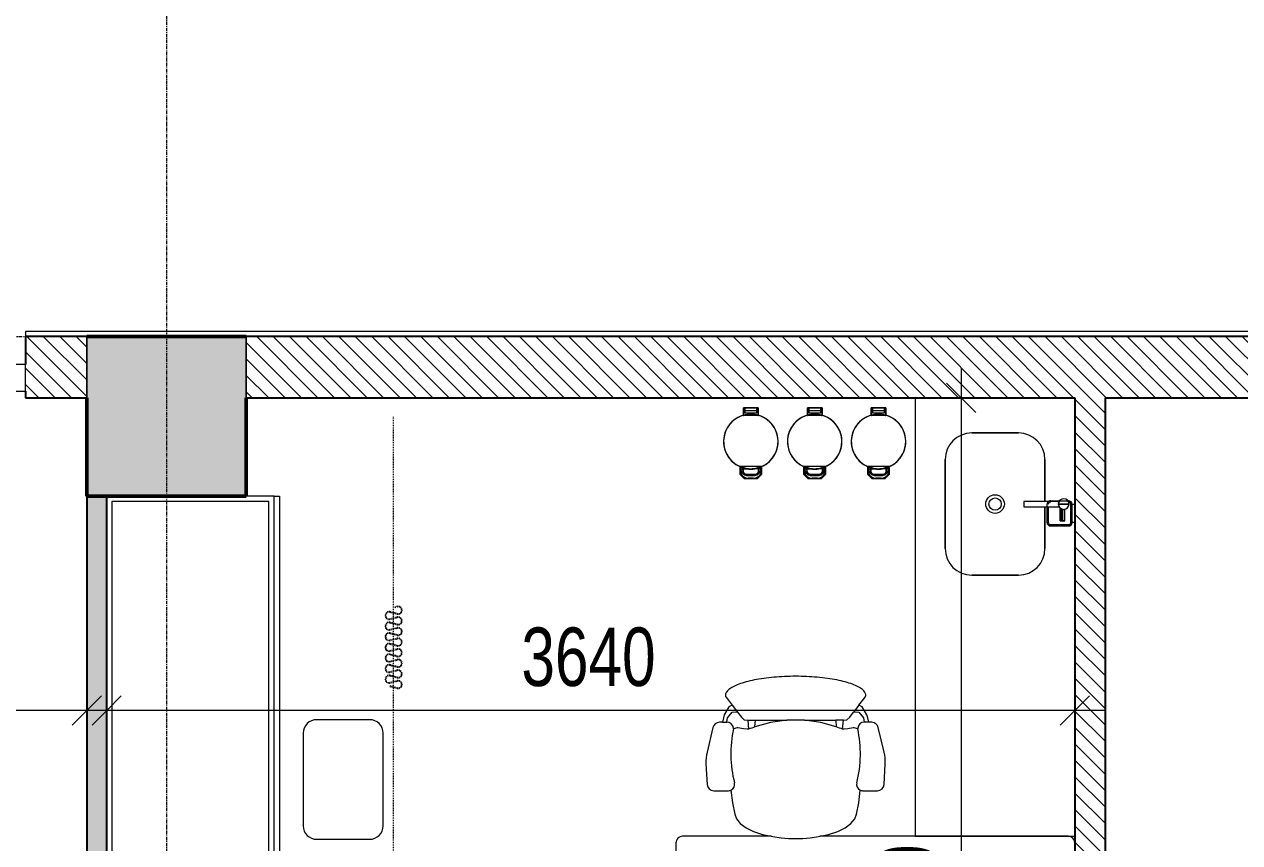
# Model space of a CAD drawing. Header units: millimetres. Extents: x -25222 to 91371, y -63339 to 20835.
# Drawn here: x 37200 to 41770, y -27293 to -24214 of the extents above; entities that cross this region are included whole.
import ezdxf

# ---------------------------------------------------------------- set-up
doc = ezdxf.new("R2010")
doc.units = ezdxf.units.MM
for name, pattern in [('Dash', [6.35, 3.175, -3.175]), ('Dash_2_', [6.35, 3.175, -3.175]), ('Grid Line', [22.225, 12.7, -3.175, 3.175, -3.175])]:
    doc.linetypes.add(name, pattern=pattern)
for name, color, linetype, lineweight in [('A-ANNO-DIMS', 211, 'Continuous', 9), ('A-ANNO-DIMS-110', 211, 'Continuous', 9), ('A-DETL-GENF', 92, 'Continuous', 5), ('A-DOOR', 31, 'Continuous', 5), ('A-DOOR-FRAM', 31, 'Continuous', 5), ('A-GENM', 13, 'Continuous', 5), ('A-GENM-HDLN', 13, 'Dash_2_', 5), ('A-WALL', 113, 'Continuous', 5), ('A-WALL-PATT', 111, 'Continuous', 25), ('I-FURN', 30, 'Continuous', 5), ('Q-SPCQ', 91, 'Continuous', 5), ('S-COLS', 52, 'Continuous', 5), ('S-GRID', 1, 'Continuous', 9)]:
    doc.layers.add(name, color=color, linetype=linetype, lineweight=lineweight)
doc.styles.add('Swis721 Cn BT_10', font='swissc.ttf', dxfattribs={"width": 0.9, "height": 220})
doc.dimstyles.new('Diagonal_-2_mm_Swiss', dxfattribs={"dimscale": 304.8, "dimtxt": 222.071065, "dimasz": 0.360892, "dimexe": 0.360892, "dimexo": 0.0625, "dimgap": 0.072178, "dimtad": 1, "dimdec": 0, "dimzin": 0, "dimdsep": 46, "dimtxsty": 'Swis721 Cn BT_10', "dimblk1": 'OBLIQUE', "dimblk2": 'OBLIQUE', "dimsah": 1, "dimcen": 0.09, "dimdle": 0.360892, "dimazin": 0, "dimtfac": 1, "dimtdec": 4, "dimtix": 1, "dimtmove": 0, "dimatfit": 3, "dimfxl": 0.541339, "dimfxlon": 1, "dimtvp": 1, "dimtolj": 1, "dimtzin": 0, "dimarcsym": 2})
pattern_1 = [(315, (14219.89, -54691.457), (30.869454, 30.869454), [])]

# ---------------------------------------------------------------- blocks, each defined once
blk = doc.blocks.new('HermanMiller_Seating_AE11_Aeron_WorkChair - Std Tlt Adj Arms FabPds Size A-408849-4_ FOURTH FLOOR - GA PLAN')
at = {"layer": 'I-FURN', "color": 53, "lineweight": 9}
for p, q in [((-3.8, 333), (-96.8, 310.9)), ((117.2, 333), (39.3, 337)), ((-116.6, 274.8), (-133.3, 271.4)), ((-116.6, 274.8), (-117, 258.1)), ((-116.3, 286.7), (-116.6, 274.8)), ((141.3, 254.8), (141.3, 307.6)), ((-180.3, 238.1), (-210.6, 261.4)), ((-174.6, 250.8), (-180.3, 238.1)), ((-180.3, 238.1), (-154.1, 218)), ((-144.5, 268.2), (-174.6, 250.8)), ((-155.6, 225.4), (-154, 238.1)), ((-154, 238.1), (-133.3, 255.5)), ((-133.3, 271.4), (-144.5, 268.2)), ((-133.3, 255.5), (-117, 258.1)), ((-91.7, 233.4), (-95, 219.8)), ((187.1, 237.6), (138.4, 243)), ((229.2, 228.4), (187.1, 237.6)), ((-154.1, 218), (-155.6, 225.4)), ((-135.1, 203.5), (-154.1, 218)), ((-126.2, 193.1), (-135.1, 203.5)), ((-124.7, 179.7), (-126.2, 193.1)), ((-95, 219.8), (-95, 216.8)), ((-95, 216.8), (-92.1, 196)), ((-92.1, 196), (-90.6, 182.7)), ((247.2, 222.1), (229.2, 228.4)), ((264.4, 207.9), (247.2, 222.1)), ((280.2, 186.3), (264.4, 207.9)), ((294, 158.1), (280.2, 186.3)), ((-124.7, 179.7), (-124.6, 151.4)), ((-90.6, 176.6), (-124.7, 179.7)), ((-124.6, 151.4), (-98.7, 152.9)), ((-124.1, 32.9), (-124.6, 151.4)), ((-98.7, 152.9), (-115.8, 95)), ((-90.6, 182.7), (-90.6, 176.6)), ((305.3, 124.2), (294, 158.1)), ((-115.8, 95), (-117.3, 86.1)), ((313.7, 86), (305.3, 124.2)), ((-117.3, 86.1), (-124.1, 32.9)), ((317.7, 54.1), (313.7, 86)), ((-124.6, -151.4), (-124.1, -32.9)), ((-124.1, -32.9), (-117.3, -86.1)), ((-117.3, -86.1), (-115.8, -95)), ((305.3, -124.2), (313.7, -86)), ((313.7, -86), (317.7, -54.1)), ((-115.8, -95), (-98.7, -152.9)), ((294, -158.1), (305.3, -124.2)), ((-126.2, -193.1), (-124.7, -179.7)), ((-124.7, -179.7), (-124.6, -151.4)), ((-124.7, -179.7), (-90.6, -176.6)), ((-98.7, -152.9), (-124.6, -151.4)), ((-90.6, -182.7), (-92.1, -196)), ((-90.6, -176.6), (-90.6, -182.7)), ((280.2, -186.3), (294, -158.1)), ((-180.3, -238.1), (-154.1, -218)), ((-155.6, -225.4), (-154.1, -218)), ((-154, -238.1), (-155.6, -225.4)), ((-154.1, -218), (-135.1, -203.5)), ((-135.1, -203.5), (-126.2, -193.1)), ((-92.1, -196), (-95, -216.8)), ((-95, -216.8), (-95, -219.8)), ((-95, -219.8), (-91.7, -233.4)), ((187.1, -237.6), (229.2, -228.4)), ((229.2, -228.4), (247.2, -222.1)), ((247.2, -222.1), (264.4, -207.9)), ((264.4, -207.9), (280.2, -186.3)), ((-210.6, -261.4), (-180.3, -238.1)), ((-180.3, -238.1), (-174.6, -250.8)), ((-174.6, -250.8), (-144.5, -268.2)), ((-133.3, -255.5), (-154, -238.1)), ((-144.5, -268.2), (-133.3, -271.4)), ((-117, -258.1), (-133.3, -255.5)), ((-133.3, -271.4), (-116.6, -274.8)), ((-116.6, -274.8), (-117, -258.1)), ((138.4, -243), (187.1, -237.6)), ((141.3, -307.6), (141.3, -254.8)), ((-116.6, -274.8), (-116.3, -286.7)), ((-96.8, -310.9), (-3.8, -333)), ((39.3, -337), (117.2, -333))]:
    blk.add_line(p, q, dxfattribs=at)
for centre, radius, start, end in [((31.5, 184.8), 152.4, 87.0643, 103.3925), ((115.9, 307.6), 25.4, 0, 87.0643), ((-90.9, 286.2), 25.4, 103.3925, 178.698), ((-217.6, 252.3), 11.4, 52.4809, 89.3775), ((-91.6, 258.8), 25.4, 181.636, 262.725), ((-91.6, 258.8), 25.4, 262.725, 269.798), ((2.2, -197.8), 441.3, 75.7341, 102.2737), ((116.8, 252.9), 23.8, 255.7341, 335.4422), ((115.9, 254.8), 25.4, 332.4862, 360), ((456.9, -25.1), 583.5, 159.7776, 162.2357), ((-110.7, 0), 431.8, 352.8004, 7.1996), ((698.9, 0), 823.7, 177.709, 182.291), ((456.9, 25.1), 583.5, 197.7643, 200.2224), ((-217.6, -252.3), 11.4, 270.6225, 307.5191), ((-91.6, -258.8), 25.4, 97.275, 178.364), ((-91.6, -258.8), 25.4, 90.202, 97.275), ((2.2, 197.8), 441.3, 257.7263, 284.2659), ((116.8, -252.9), 23.8, 24.5578, 104.2659), ((115.9, -254.8), 25.4, 360, 27.5138), ((-90.9, -286.2), 25.4, 181.302, 256.6075), ((115.9, -307.6), 25.4, 272.9357, 360), ((31.5, -184.8), 152.4, 256.6075, 272.9357)]:
    blk.add_arc(centre, radius, start, end, dxfattribs=at)
blk.add_open_spline([(-217.5, 263.8), (-221.3, 263.8), (-228.7, 261.6), (-239.8, 251.9), (-250.3, 236), (-259.9, 214.3), (-268.5, 187.3), (-275.9, 155.7), (-281.8, 120.2), (-287.6, 69), (-290, 13.8), (-288.8, -41.4), (-285.3, -95.3), (-276.6, -157.6), (-260.4, -216.9), (-243.5, -248.7), (-228.7, -261.6), (-221.3, -263.8), (-217.5, -263.8)], degree=3, knots=[0, 0, 0, 0, 0.05, 0.1, 0.15, 0.2, 0.25, 0.3, 0.35, 0.4, 0.5, 0.55, 0.6, 0.7, 0.8, 0.9, 0.95, 1, 1, 1, 1], dxfattribs=at)
blk = doc.blocks.new('hewisoapdispenser80506100 - Opening Colour - _90_HEWI jet black_ Colour - _XA_Stainless steel satin_-408863-4_ FOURTH FLOOR - GA PLAN')
at = {"layer": 'A-GENM', "color": 53, "lineweight": 9}
for p, q in [((-35, 42.5), (-35, 52.5)), ((35, 52.5), (35, 42.5)), ((-47.5, 26.1), (-47.5, 28.5)), ((-47.5, -38.5), (-47.5, 28.5)), ((35, 42.5), (-35, 42.5)), ((33.5, 42.5), (-33.5, 42.5)), ((33.5, 42.5), (-33.5, 42.5)), ((33.5, 37.5), (-33.5, 37.5)), ((-17.2, 1.9), (28.5, 1.9)), ((28.5, 2.5), (-16.9, 2.5)), ((28.5, 2.5), (-16.9, 2.5)), ((28.5, 5.4), (-15.8, 5.4)), ((28.5, 14.6), (-15.5, 14.6)), ((28.5, 7.5), (-15.4, 7.5)), ((28.5, 7.5), (28.5, 14.6)), ((28.5, 14.6), (28.5, 5.4)), ((28.5, 1.9), (28.5, 7.5)), ((28.5, 5.4), (28.5, 2.5)), ((28.5, 2.5), (28.5, -2.5)), ((28.5, -2.5), (28.5, 1.9)), ((42.5, -38.5), (42.5, 28.5)), ((47.5, -38.5), (47.5, 28.5)), ((47.5, -38.5), (47.5, 28.5)), ((-47.5, -38.5), (-47.5, -4.7)), ((-47.5, -4.7), (-47.5, -7.5)), ((-47.5, -7.5), (-45, -7.5)), ((28.5, -2.5), (-20.3, -2.5)), ((28.5, -2.5), (-20.3, -2.5)), ((42.5, -7.5), (42.5, -2.5)), ((47.5, -2.5), (42.5, -2.5)), ((42.5, -7.5), (47.5, -7.5)), ((47.5, -7.5), (47.5, -2.5)), ((-33.5, -52.5), (33.5, -52.5)), ((-25, -47.5), (33.5, -47.5)), ((-25, -52.5), (33.5, -52.5))]:
    blk.add_line(p, q, dxfattribs=at)
for centre, radius, start, end in [((-33.5, 28.5), 14, 90, 180), ((-33.5, 28.5), 14, 90, 180), ((-33.5, 28.5), 14, 90, 180), ((-33.5, 28.5), 14, 90, 180), ((-33.5, 28.5), 9, 90, 175.2278), ((-33.5, 28.5), 9, 90, 180), ((33.5, 28.5), 14, 360, 90), ((33.5, 28.5), 14, 360, 90), ((33.5, 28.5), 14, 0, 90), ((33.5, 28.5), 14, 0, 90), ((33.5, 28.5), 9, 0, 90), ((33.5, 28.5), 9, 0, 90), ((-33.5, -38.5), 14, 180, 207.4482), ((-33.5, -38.5), 14, 180, 207.4482), ((-33.5, -38.5), 14, 180, 207.4482), ((-33.5, -38.5), 14, 180, 270), ((-33.5, -38.5), 9, 180, 270), ((33.5, -38.5), 14, 270, 0), ((33.5, -38.5), 14, 270, 360), ((33.5, -38.5), 9, 270, 360), ((33.5, -38.5), 9, 270, 0), ((33.5, -38.5), 14, 270, 0), ((33.5, -38.5), 14, 270, 360)]:
    blk.add_arc(centre, radius, start, end, dxfattribs=at)
blk = doc.blocks.new('CURTAIN1 - FQGE-009-447332-4_ FOURTH FLOOR - GA PLAN')
at = {"layer": 'Q-SPCQ', "color": 53, "linetype": 'Dash', "lineweight": 9}
for p, q in [((12, 13.6), (4.7, -13.6)), ((6.6, -14.2), (13.8, 13.1)), ((13.8, 13.1), (12, 13.6)), ((24.4, 14.1), (31.9, -14.2)), ((33.8, -13.6), (26.6, 13.6)), ((51.9, 13.6), (44.6, -13.6)), ((46.6, -14.2), (54, 14.1)), ((64.4, 14.1), (71.8, -14.2)), ((73.7, -13.6), (66.5, 13.6)), ((91.8, 13.6), (84.5, -13.6)), ((86.5, -14.2), (93.9, 14.1)), ((104.3, 14.1), (111.7, -14.2)), ((113.6, -13.6), (106.4, 13.6)), ((131.7, 13.6), (124.4, -13.6)), ((126.4, -14.2), (133.8, 14.1)), ((144.2, 14.1), (151.6, -14.2)), ((153.5, -13.6), (146.3, 13.6)), ((171.6, 13.6), (164.4, -13.6)), ((166.3, -14.2), (173.7, 14.1)), ((184.1, 14.1), (191.5, -14.2)), ((193.4, -13.6), (186.2, 13.6)), ((211.5, 13.6), (204.3, -13.6)), ((206.2, -14.2), (213.6, 14.1)), ((224, 14.1), (231.4, -14.2)), ((233.4, -13.6), (226.1, 13.6)), ((251.4, 13.6), (244.2, -13.6)), ((246.1, -14.2), (253.5, 14.1)), ((263.9, 14.1), (271.3, -14.2)), ((273.3, -13.6), (266, 13.6)), ((291.3, 13.6), (284.1, -13.6)), ((286, -14.2), (293.4, 14.1)), ((310.9, -5.1), (309, -5.6)), ((309, -5.6), (311.2, -14.2)), ((313.2, -13.6), (310.9, -5.1))]:
    blk.add_line(p, q, dxfattribs=at)
for centre, radius, start, end in [((39.2, 16.7), 15, 350.039, 189.961), ((39.2, 16.7), 13, 346.4364, 193.5636), ((79.1, 16.7), 15, 350.039, 189.961), ((79.1, 16.7), 13, 346.4364, 193.5636), ((119, 16.7), 15, 350.039, 189.961), ((119, 16.7), 13, 346.4364, 193.5636), ((158.9, 16.7), 15, 350.039, 189.961), ((158.9, 16.7), 13, 346.4364, 193.5636), ((198.9, 16.7), 15, 350.039, 189.961), ((198.9, 16.7), 13, 346.4364, 193.5636), ((238.8, 16.7), 15, 350.039, 189.961), ((238.8, 16.7), 13, 346.4364, 193.5636), ((278.7, 16.7), 15, 350.039, 189.961), ((278.7, 16.7), 13, 346.4364, 193.5636), ((19.3, -17.5), 15, 165.1327, 14.8673), ((19.3, -17.5), 13, 165.2341, 14.7659), ((59.2, -17.5), 15, 165.1327, 14.8673), ((59.2, -17.5), 13, 165.2341, 14.7659), ((99.1, -17.5), 15, 165.1327, 14.8673), ((99.1, -17.5), 13, 165.2341, 14.7659), ((139, -17.5), 15, 165.1327, 14.8673), ((139, -17.5), 13, 165.2341, 14.7659), ((178.9, -17.5), 15, 165.1327, 14.8673), ((178.9, -17.5), 13, 165.2341, 14.7659), ((218.8, -17.5), 15, 165.1327, 14.8673), ((218.8, -17.5), 13, 165.2341, 14.7659), ((258.7, -17.5), 15, 165.1327, 14.8673), ((258.7, -17.5), 13, 165.2341, 14.7659), ((298.6, -17.5), 15, 165.1327, 14.8673), ((298.6, -17.5), 13, 165.2341, 14.7659)]:
    blk.add_arc(centre, radius, start, end, dxfattribs=at)
blk = doc.blocks.new('TRACK_curtain_L_shape - FIRT-023-3449496-4_ FOURTH FLOOR - GA PLAN')
at = {"layer": 'A-GENM-HDLN', "color": 53, "linetype": 'Dash', "lineweight": 9}
for p, q in [((1078.5, -2119.1), (1078.5, 0)), ((0, -2419.1), (778.5, -2419.1))]:
    blk.add_line(p, q, dxfattribs=at)
blk.add_arc((778.5, -2119.1), 300, 270, 0, dxfattribs=at)
blk = doc.blocks.new('FOOT STOOL - 600 x 600mm-408861-4_ FOURTH FLOOR - GA PLAN')
at = {"layer": 'I-FURN', "color": 53, "lineweight": 9}
for p, q in [((402.9, 152.4), (54.5, 152.4)), ((3.7, 101.6), (3.7, -96.8)), ((453.7, -96.8), (453.7, 101.6)), ((54.5, -147.6), (402.9, -147.6))]:
    blk.add_line(p, q, dxfattribs=at)
for centre, start, end in [((54.5, 101.6), 90, 180), ((402.9, 101.6), 360, 90), ((54.5, -96.8), 180, 270), ((402.9, -96.8), 270, 360)]:
    blk.add_arc(centre, 50.8, start, end, dxfattribs=at)
blk = doc.blocks.new('Dust Bin - Dust Bin-439316-4_ FOURTH FLOOR - GA PLAN')
at = {"layer": 'I-FURN', "color": 53, "lineweight": 9}
for p, q in [((30.4, 146.1), (-24.6, 146.1)), ((-24.6, 146.1), (-24.6, 117.6)), ((-24.6, 134.8), (-24.6, 146.1)), ((-24.6, 146.1), (30.4, 146.1)), ((-24.6, 146.1), (30.4, 146.1)), ((-24.6, 126.1), (-24.6, 146.1)), ((-24.6, 146.1), (-24.6, 144.1)), ((-24.6, 128.1), (-24.6, 146.1)), ((-24.6, 117.6), (-24.6, 144.1)), ((-24.6, 143.1), (-24.6, 117.6)), ((27.4, 146.1), (-21.6, 146.1)), ((-14.6, 146.1), (-19.6, 146.1)), ((-19.6, 128.1), (-19.6, 146.1)), ((25.4, 146.1), (20.4, 146.1)), ((25.4, 146.1), (25.4, 128.1)), ((30.4, 117.6), (30.4, 146.1)), ((30.4, 146.1), (30.4, 134.8)), ((30.4, 146.1), (30.4, 126.1)), ((30.4, 144.1), (30.4, 146.1)), ((30.4, 146.1), (30.4, 128.1)), ((30.4, 144.1), (30.4, 117.6)), ((30.4, 117.6), (30.4, 143.1)), ((-24.6, 117.6), (-24.6, 134.8)), ((30.4, 134.8), (-24.6, 134.8)), ((-24.6, 117.6), (-24.6, 126.1)), ((30.4, 117.6), (-24.6, 117.6)), ((-19.6, 128.1), (-19.6, 135.5)), ((-19.6, 128.1), (25.4, 128.1)), ((-18.6, 136.1), (-14.6, 136.1)), ((20.4, 136.1), (24.4, 136.1)), ((25.4, 135.5), (25.4, 128.1)), ((30.4, 134.8), (30.4, 117.6)), ((30.4, 126.1), (30.4, 117.6)), ((-37.6, -73.7), (43.4, -73.7)), ((-37.6, -90.8), (-37.6, -73.7)), ((-37.6, -73.7), (43.4, -73.7)), ((-37.6, -104.2), (-37.6, -73.7)), ((-37.6, -88.7), (-37.6, -74.2)), ((-37.6, -88.7), (-35.6, -88.7)), ((-37.6, -90.8), (-22.6, -105.8)), ((-37.1, -88.7), (-37.1, -72.7)), ((-37.1, -72.7), (-37.1, -88.7)), ((-37.1, -88.7), (-37.1, -74.7)), ((-37.1, -82.7), (-2.5, -82.7)), ((-37.1, -85.1), (-37.1, -88.7)), ((-35.6, -75.1), (-27.1, -78.7)), ((-27.1, -78.7), (-27.1, -88.7)), ((-27.1, -78.7), (-27.1, -88.7)), ((-27.1, -88.7), (-27.1, -78.7)), ((-26.4, -79), (-26.4, -88.4)), ((42.9, -82.7), (8.3, -82.7)), ((28.4, -105.8), (43.4, -90.8)), ((32.1, -89), (32.1, -79.5)), ((32.9, -78.7), (41.4, -75.1)), ((32.9, -88.7), (32.9, -78.7)), ((32.9, -88.7), (32.9, -79.2)), ((32.9, -79.2), (32.9, -88.7)), ((43.4, -88.7), (41.4, -88.7)), ((42.9, -72.7), (42.9, -88.7)), ((42.9, -88.7), (42.9, -72.7)), ((42.9, -74.7), (42.9, -88.7)), ((42.9, -88.7), (42.9, -85.1)), ((43.4, -73.7), (43.4, -90.8)), ((43.4, -73.7), (43.4, -104.2)), ((43.4, -74.2), (43.4, -88.7)), ((-37.6, -104.2), (-22.6, -119.2)), ((-22.6, -105.8), (28.4, -105.8)), ((-22.6, -119.2), (28.4, -119.2)), ((-7.4, -108), (12.6, -108)), ((12.9, -104.9), (-7.1, -104.9)), ((-7.1, -108.7), (12.9, -108.7)), ((-7.1, -108.7), (12.9, -108.7)), ((-7.1, -108.7), (12.9, -108.7)), ((-7.1, -108.7), (12.9, -108.7)), ((-7.1, -108.7), (12.9, -108.7)), ((12.9, -108.7), (-7.1, -108.7)), ((-7.1, -119.2), (-7.1, -117.2)), ((12.9, -118.7), (-7.1, -118.7)), ((-7.1, -118.7), (12.9, -118.7)), ((-7.1, -118.7), (12.9, -118.7)), ((12.9, -119.2), (-7.1, -119.2)), ((12.9, -119.2), (12.9, -117.2)), ((28.4, -119.2), (43.4, -104.2))]:
    blk.add_line(p, q, dxfattribs=at)
at = {"layer": 'I-FURN', "color": 53, "lineweight": 9, "flags": 128}
for points in [[(-19.6, 146.1), (-19.6, 143.5), (-19.6, 140.8), (-19.6, 138.2), (-19.6, 135.5)], [(-19.6, 135.5), (-19.6, 138.2), (-19.6, 140.8), (-19.6, 143.5), (-19.6, 146.1)], [(25.4, 135.5), (25.4, 138.2), (25.4, 140.8), (25.4, 143.5), (25.4, 146.1)], [(25.4, 146.1), (25.4, 143.5), (25.4, 140.8), (25.4, 138.2), (25.4, 135.5)], [(-24.6, 117.6), (-11.1, 121), (2.9, 122.1), (16.8, 121), (30.4, 117.6)], [(-24.6, 117.6), (-24.6, 117.6), (-24.6, 117.6)], [(30.4, 117.6), (30.4, 117.6), (30.4, 117.6)], [(-27.1, -77.2), (-27.1, -83), (-27.1, -88.7)], [(-27.1, -77.2), (-27.1, -83), (-27.1, -88.7)], [(-27.1, -77.2), (-27.1, -83), (-27.1, -88.7)], [(-26.4, -88.4), (-26.7, -88.6), (-27.1, -88.7)], [(32.1, -89), (32.5, -88.9), (32.9, -88.7)], [(32.9, -88.7), (32.9, -83), (32.9, -77.2)], [(32.9, -88.7), (32.9, -83), (32.9, -77.2)], [(32.9, -88.7), (32.9, -83), (32.9, -77.2)], [(-7.4, -108), (-7.3, -108.3), (-7.1, -108.7)], [(12.6, -108), (12.7, -108.3), (12.9, -108.7)]]:
    blk.add_lwpolyline(points, dxfattribs=at)
at = {"layer": 'I-FURN', "color": 53, "lineweight": 9}
for centre, radius, start, end in [((-21.6, 143.1), 3, 90, 180), ((27.4, 143.1), 3, 0, 90), ((2.9, 19.6), 102.5, 292.9697, 247.0303), ((2.9, 19.6), 102.5, 292.9697, 247.0303), ((2.9, 19.6), 102.5, 105.5627, 285.5627), ((2.9, 19.6), 102.5, 327.1845, 147.1845), ((2.9, 19.6), 102.5, 327.1845, 147.1845), ((2.9, 19.6), 102.5, 327.1845, 147.1845), ((2.9, 19.6), 102.5, 327.1845, 147.1845), ((2.9, 19.6), 102.5, 327.1845, 147.1845), ((2.9, 19.6), 102.5, 327.1845, 147.1845), ((2.9, 19.6), 102.5, 327.1845, 147.1845), ((2.9, 19.6), 102.5, 327.1845, 147.1845), ((2.9, 19.6), 102.5, 327.1845, 147.1845), ((2.9, 19.6), 102.5, 327.1845, 147.1845), ((2.9, 37.1), 85, 71.1166, 108.8834), ((2.9, 37.1), 85, 71.1235, 108.8765), ((2.9, 37.1), 85, 71.1235, 108.8765), ((2.9, 19.6), 102.5, 285.5627, 105.5627), ((2.9, 37.1), 85, 73.2415, 106.7585), ((2.9, 19.6), 102.5, 147.1845, 327.1845), ((2.9, 19.6), 102.5, 147.1845, 327.1845), ((2.9, 19.6), 102.5, 147.1845, 327.1845), ((2.9, 19.6), 102.5, 147.1845, 327.1845), ((2.9, 19.6), 102.5, 147.1845, 327.1845), ((2.9, 19.6), 102.5, 147.1845, 327.1845), ((2.9, 19.6), 102.5, 147.1845, 327.1845), ((2.9, 19.6), 102.5, 147.1845, 327.1845), ((2.9, 19.6), 102.5, 147.1845, 327.1845), ((2.9, 19.6), 102.5, 147.1845, 327.1845), ((-7.1, -88.7), 30.5, 180, 270), ((2.9, 2.4), 85.1, 241.9539, 249.3514), ((2.9, 2.4), 85.1, 241.9539, 298.0461), ((2.9, 2.4), 85.1, 241.9539, 249.3514), ((2.9, 19.6), 102.5, 247.0303, 292.9697), ((-1.8, -74.8), 35.3, 179.8634, 180.747), ((-7.1, -74.9), 30, 180.7964, 270), ((2.9, 19.6), 103, 247.1499, 292.8501), ((-7.1, -88.7), 30, 180, 270), ((-7.1, -88.7), 30, 180, 270), ((-7.1, -88.7), 30, 180, 270), ((-7.1, -88.7), 30, 180, 270), ((-7.1, -88.7), 30, 180, 270), ((2.9, 2.4), 85.1, 249.3514, 290.6486), ((3.5, -4.8), 80, 247.4974, 291.5477), ((-7.1, -88.7), 20, 180, 270), ((-7.1, -88.7), 20, 180, 270), ((-7.1, -88.7), 20, 180, 270), ((-7.1, -88.7), 20, 180, 270), ((-7.1, -88.7), 20, 180, 270), ((-7.1, -88.7), 20, 180, 270), ((-7.1, -88.7), 20, 180, 270), ((3.5, -4.8), 80, 248.0942, 290.9548), ((12.9, -74.9), 30, 270, 359.2036), ((12.9, -88.7), 30, 270, 360), ((12.9, -88.7), 30, 270, 360), ((12.9, -88.7), 20, 270, 360), ((12.9, -88.7), 20, 270, 360), ((12.9, -88.7), 20, 270, 360), ((12.9, -88.7), 20, 270, 360), ((12.9, -88.7), 30.5, 270, 360), ((12.9, -88.7), 30, 270, 360), ((12.9, -88.7), 20, 270, 360), ((12.9, -88.7), 20, 270, 360), ((12.9, -88.7), 30, 270, 360), ((12.9, -88.7), 30, 270, 360), ((12.9, -88.7), 20, 270, 360), ((2.9, 2.4), 85.1, 290.6486, 298.0461), ((2.9, 2.4), 85.1, 290.6486, 298.0461), ((7.6, -74.8), 35.3, 359.253, 0.1366)]:
    blk.add_arc(centre, radius, start, end, dxfattribs=at)
for points in [[(-24.6, 117.6), (-20.2, 119.1), (-11.1, 121.4), (2.9, 122.5), (16.9, 121.4), (26, 119.1), (30.4, 117.6)], [(30.4, 117.6), (26, 119.1), (16.9, 121.4), (2.9, 122.5), (-11.1, 121.4), (-20.2, 119.1), (-24.6, 117.6)], [(-37.6, -74.2), (-37.6, -74.2), (-37.6, -74.2), (-37.4, -74.3), (-37.2, -74.4), (-36.9, -74.6), (-36.5, -74.7), (-36.1, -74.9), (-35.8, -75), (-35.6, -75.1)], [(-37.1, -88.7), (-37.1, -88.9), (-37.1, -89.3), (-37.1, -89.7), (-37.1, -89.8)], [(-27.1, -78.7), (-27, -78.8), (-26.7, -78.9), (-26.5, -79), (-26.4, -79)], [(-27.1, -88.7), (-27.1, -90.2), (-26.8, -93.2), (-25.3, -97.5), (-22.9, -101.3), (-19.7, -104.5), (-15.9, -106.9), (-11.6, -108.4), (-8.6, -108.7), (-7.1, -108.7)], [(12.9, -108.7), (14.4, -108.7), (17.4, -108.4), (21.6, -106.9), (25.4, -104.5), (28.6, -101.3), (31, -97.5), (32.5, -93.2), (32.9, -90.2), (32.9, -88.7)], [(32.1, -79.5), (32.2, -79.5), (32.5, -79.4), (32.7, -79.3), (32.9, -79.2)], [(42.9, -89.8), (42.9, -89.7), (42.9, -89.3), (42.9, -88.9), (42.9, -88.7)]]:
    blk.add_open_spline(points, degree=3, dxfattribs=at)
for points, knots in [([(-24.6, 117.6), (-24.6, 117.6), (-24.6, 117.6), (-24.4, 117.6), (-24.2, 117.7), (-23.9, 117.8), (-23.5, 117.9), (-22.8, 118.2), (-22, 118.4), (-21.6, 118.5)], [0, 0, 0, 0, 0.125, 0.25, 0.375, 0.4375, 0.5, 0.75, 1, 1, 1, 1]), ([(-21.6, 118.5), (-21.8, 118.5), (-22.3, 118.3), (-22.7, 118.2), (-23.1, 118.1), (-23.3, 118), (-23.5, 117.9), (-23.7, 117.9), (-23.9, 117.8), (-24.1, 117.7), (-24.2, 117.7), (-24.3, 117.7), (-24.5, 117.6), (-24.6, 117.6), (-24.6, 117.6), (-24.6, 117.6)], [0, 0, 0, 0, 0.125, 0.25, 0.3125, 0.375, 0.4375, 0.5, 0.5625, 0.625, 0.6875, 0.75, 0.8125, 0.875, 1, 1, 1, 1]), ([(-19.6, 135.5), (-19.6, 135.5), (-19.6, 135.6), (-19.6, 135.7), (-19.6, 135.8), (-19.5, 135.8), (-19.5, 135.9), (-19.5, 135.9), (-19.4, 136), (-19.4, 136), (-19.3, 136), (-19.2, 136.1), (-19.1, 136.1), (-18.9, 136.1), (-18.7, 136.1), (-18.6, 136.1)], [0, 0, 0, 0, 0.125, 0.25, 0.3125, 0.375, 0.4375, 0.5, 0.5625, 0.625, 0.6875, 0.75, 0.8125, 0.875, 1, 1, 1, 1]), ([(-18.6, 136.1), (-18.9, 136.1), (-19.1, 136.1), (-19.3, 136), (-19.4, 136), (-19.5, 135.9), (-19.5, 135.9), (-19.6, 135.8), (-19.6, 135.8), (-19.6, 135.7), (-19.6, 135.6), (-19.6, 135.5)], [0, 0, 0, 0, 0.25, 0.375, 0.4375, 0.5, 0.5625, 0.625, 0.75, 0.8125, 1, 1, 1, 1]), ([(-19.6, 135.5), (-19.6, 135.3), (-19.6, 134.7), (-19.6, 133.6), (-19.6, 132.6), (-19.6, 131.5), (-19.6, 130), (-19.6, 128.9), (-19.6, 128.1)], [0, 0, 0, 0, 0.25, 0.375, 0.5, 0.625, 0.75, 1, 1, 1, 1]), ([(24.4, 136.1), (24.4, 136.1), (24.5, 136.1), (24.6, 136.1), (24.7, 136.1), (24.8, 136.1), (24.9, 136.1), (25, 136.1), (25.1, 136), (25.1, 136), (25.3, 135.8), (25.3, 135.7), (25.4, 135.5)], [0, 0, 0, 0, 0.125, 0.25, 0.375, 0.46875, 0.546875, 0.65625, 0.71875, 0.8125, 0.875, 1, 1, 1, 1]), ([(25.4, 135.5), (25.4, 135.7), (25.3, 135.8), (25.2, 135.9), (25.1, 136), (25, 136.1), (24.9, 136.1), (24.8, 136.1), (24.7, 136.1), (24.6, 136.1), (24.5, 136.1), (24.4, 136.1), (24.4, 136.1)], [0, 0, 0, 0, 0.125, 0.1875, 0.25, 0.3125, 0.40625, 0.5, 0.59375, 0.6875, 0.8125, 1, 1, 1, 1]), ([(25.4, 128.1), (25.4, 128.9), (25.4, 130), (25.4, 131.5), (25.4, 132.6), (25.4, 133.6), (25.4, 134.7), (25.4, 135.3), (25.4, 135.5)], [0, 0, 0, 0, 0.25, 0.375, 0.5, 0.625, 0.75, 1, 1, 1, 1]), ([(27.4, 118.5), (27.8, 118.4), (28.5, 118.2), (29.3, 117.9), (29.7, 117.8), (29.9, 117.7), (30.2, 117.6), (30.3, 117.6), (30.4, 117.6), (30.4, 117.6)], [0, 0, 0, 0, 0.25, 0.5, 0.5625, 0.625, 0.75, 0.875, 1, 1, 1, 1]), ([(30.4, 117.6), (30.4, 117.6), (30.3, 117.6), (30.2, 117.6), (30.1, 117.7), (29.9, 117.7), (29.8, 117.7), (29.6, 117.8), (29.5, 117.9), (29.3, 117.9), (29.1, 118), (28.8, 118.1), (28.5, 118.2), (28, 118.3), (27.6, 118.5), (27.4, 118.5)], [0, 0, 0, 0, 0.125, 0.1875, 0.25, 0.3125, 0.375, 0.4375, 0.5, 0.5625, 0.625, 0.6875, 0.75, 0.875, 1, 1, 1, 1]), ([(-7.1, -104.9), (-8.8, -104.9), (-12.2, -104.6), (-18.7, -102.9), (-27.2, -98.2), (-33.6, -90.2), (-36.6, -81.9), (-37.1, -77.5), (-37.1, -75.3)], [-1, -1, -1, -1, -0.892857, -0.785714, -0.571429, -0.285714, -0.142857, 0, 0, 0, 0]), ([(-37.1, -75.3), (-33.3, -76.9), (-25.6, -79.6), (-9.5, -83.2), (8.4, -83.9), (27.4, -80.8), (37.8, -77.4), (42.9, -75.3)], [-1, -1, -1, -1, -0.85, -0.7, -0.4, -0.2, 0, 0, 0, 0]), ([(-37.1, -89.8), (-37, -91.5), (-36.7, -94.7), (-34.8, -101), (-31.2, -107.2), (-25.7, -112.6), (-20.1, -116.1), (-13.7, -118.2), (-9.4, -118.7), (-7.1, -118.7)], [-1, -1, -1, -1, -0.892857, -0.785714, -0.571429, -0.428571, -0.285714, -0.142857, 0, 0, 0, 0]), ([(-26.4, -88.4), (-26.4, -89.6), (-26.2, -92), (-25.2, -95.6), (-23.5, -99.1), (-21, -102.2), (-18, -104.7), (-14.6, -106.6), (-11, -107.7), (-8.6, -107.9), (-7.4, -108)], [-31.415877, -31.415877, -31.415877, -31.415877, -27.756233, -23.876707, -19.835356, -15.707938, -11.580521, -7.539169, -3.659644, 0, 0, 0, 0]), ([(12.6, -108), (13.7, -108), (16.2, -107.8), (19.8, -106.8), (23.2, -105.1), (26.4, -102.6), (28.9, -99.6), (30.7, -96.2), (31.8, -92.6), (32.1, -90.2), (32.1, -89)], [-31.415877, -31.415877, -31.415877, -31.415877, -27.756233, -23.876707, -19.835356, -15.707938, -11.580521, -7.539169, -3.659644, 0, 0, 0, 0]), ([(42.9, -75.3), (42.8, -77), (42.5, -80.2), (40.8, -86.6), (37.3, -93), (31.7, -98.5), (26, -102.1), (19.6, -104.4), (15.2, -104.9), (12.9, -104.9)], [-1, -1, -1, -1, -0.892857, -0.785714, -0.571429, -0.428571, -0.285714, -0.142857, 0, 0, 0, 0]), ([(12.9, -118.7), (14.6, -118.7), (17.8, -118.4), (24.3, -116.8), (32.6, -112.3), (39, -104.5), (42.1, -96.3), (42.8, -92), (42.9, -89.8)], [-1, -1, -1, -1, -0.892857, -0.785714, -0.571429, -0.285714, -0.142857, 0, 0, 0, 0]), ([(41.4, -75.1), (41.6, -75), (41.9, -74.9), (42.2, -74.7), (42.4, -74.7), (42.6, -74.5), (42.9, -74.4), (43.2, -74.3), (43.3, -74.2), (43.4, -74.2), (43.4, -74.2)], [-1, -1, -1, -1, -0.785714, -0.732143, -0.678571, -0.571429, -0.428571, -0.285714, -0.142857, 0, 0, 0, 0])]:
    blk.add_open_spline(points, degree=3, knots=knots, dxfattribs=at)
blk = doc.blocks.new('OPD - Doctor Side table_with wash basin - OPD - Doctor Side table_with wash basin-1404427-4_ FOURTH FLOOR - GA PLAN')
at = {"layer": 'A-DETL-GENF', "color": 53, "lineweight": 9}
for p, q in [((54.8, 996.2), (-120.2, 996.2)), ((-220.2, 896.2), (-220.2, 561.2)), ((154.8, 738.7), (154.8, 896.2)), ((154.8, 561.2), (154.8, 718.7)), ((-120.2, 461.2), (54.8, 461.2))]:
    blk.add_line(p, q, dxfattribs=at)
for radius in [35, 23]:
    blk.add_circle((-32.7, 728.7), radius, dxfattribs=at)
for centre, start, end in [((-120.2, 896.2), 90, 180), ((54.8, 896.2), 0, 90), ((-120.2, 561.2), 180, 270), ((54.8, 561.2), 270, 0)]:
    blk.add_arc(centre, 100, start, end, dxfattribs=at)
blk = doc.blocks.new('Doctor Table - OPD - Doctor Table - OPD-1112673-4_ FOURTH FLOOR - GA PLAN')
at = {"layer": 'I-FURN', "color": 53, "lineweight": 9}
for p, q in [((-788.8, 375.3), (-788.8, -324.7)), ((-429.8, 400.3), (-763.8, 400.3)), ((686.2, 400.3), (-247.7, 400.3)), ((-763.8, -349.7), (686.2, -349.7))]:
    blk.add_line(p, q, dxfattribs=at)
for centre, start, end in [((-763.8, 375.3), 90, 180.1103), ((686.2, 375.3), 360, 90), ((-763.8, -324.7), 180, 270), ((686.2, -324.7), 270, 360)]:
    blk.add_arc(centre, 25, start, end, dxfattribs=at)
blk = doc.blocks.new('Examination Bed - OPD - Examination Bed - OPD-1122593-4_ FOURTH FLOOR - GA PLAN')
at = {"layer": 'I-FURN', "color": 53, "lineweight": 9}
for p, q in [((-974.3, 305), (1025.7, 305)), ((-974.3, 285), (-974.3, 305)), ((1025.7, 285), (-974.3, 285)), ((-974.3, 285), (-974.3, 180)), ((1025.7, 285), (1025.7, 305)), ((1025.7, -345), (1025.7, 285)), ((1005.7, 265), (-954.3, 265)), ((-954.3, 265), (-954.3, -325)), ((1005.7, -325), (1005.7, 265)), ((-954.3, -325), (1005.7, -325))]:
    blk.add_line(p, q, dxfattribs=at)
blk = doc.blocks.new('MM-HOSPITAL A_B BLOCK 2022_05_19_Interiors_rvt-1-4_ FOURTH FLOOR - GA PLAN')
at = {"layer": 'A-WALL', "color": 10, "lineweight": 9}
for p, q in [((37205.7, -25368.7), (46340.7, -25368.7)), ((37205.7, -25388.7), (37205.7, -25368.7))]:
    blk.add_line(p, q, dxfattribs=at)
at = {"layer": 'I-FURN', "color": 53, "lineweight": 9}
for p, q in [((40550.1, -25618.7), (40550.1, -27268.7)), ((40762.6, -25751.2), (40937.6, -25751.2)), ((40662.6, -26186.2), (40662.6, -25851.2)), ((41037.6, -25851.2), (41037.6, -26008.7)), ((40958.3, -26008.7), (40958.3, -26028.7)), ((41037.6, -26028.7), (41037.6, -26186.2)), ((41128.3, -26018.7), (41088.3, -26018.7)), ((41088.3, -26018.7), (41128.3, -26018.7)), ((40937.6, -26286.2), (40762.6, -26286.2)), ((40550.1, -27268.7), (41150.1, -27268.7))]:
    blk.add_line(p, q, dxfattribs=at)
for centre, radius, start, end in [((40762.6, -25851.2), 100, 90, 180), ((40937.6, -25851.2), 100, 360, 90), ((41108.3, -26018.7), 20, 360, 180), ((41108.3, -26018.7), 20, 180, 360), ((40762.6, -26186.2), 100, 180, 270), ((40937.6, -26186.2), 100, 270, 360)]:
    blk.add_arc(centre, radius, start, end, dxfattribs=at)
for points in [[(41091, -26008.7), (41081.3, -26008.7), (41060.9, -26008.7), (41027.7, -26008.7), (40993.2, -26008.7), (40969.9, -26008.7), (40958.3, -26008.7)], [(40958.3, -26028.7), (40969.9, -26028.7), (40993.2, -26028.7), (41027.7, -26028.7), (41060.9, -26028.7), (41081.3, -26028.7), (41091, -26028.7)], [(41088.4, -26016.6), (41088.5, -26015.9), (41088.6, -26015.3), (41088.8, -26014.6)], [(41088.8, -26023), (41088.6, -26022.3), (41088.5, -26021.6), (41088.4, -26020.9)], [(41089.3, -26012.5), (41089.8, -26011.2), (41090.3, -26009.9), (41091, -26008.7)], [(41091, -26028.7), (41090.3, -26027.6), (41089.8, -26026.3), (41089.3, -26025)]]:
    blk.add_open_spline(points, degree=3, dxfattribs=at)
at = {"color": 53, "lineweight": 9}
for name, p in [('Dust Bin - Dust Bin-439316-4_ FOURTH FLOOR - GA PLAN', (39929, -25803.1)), ('Dust Bin - Dust Bin-439316-4_ FOURTH FLOOR - GA PLAN', (40169, -25803.1)), ('Dust Bin - Dust Bin-439316-4_ FOURTH FLOOR - GA PLAN', (40409, -25803.1)), ('TRACK_curtain_L_shape - FIRT-023-3449496-4_ FOURTH FLOOR - GA PLAN', (37510.1, -25688.7)), ('OPD - Doctor Side table_with wash basin - OPD - Doctor Side table_with wash basin-1404427-4_ FOURTH FLOOR - GA PLAN', (40882.8, -26747.4)), ('Doctor Table - OPD - Doctor Table - OPD-1112673-4_ FOURTH FLOOR - GA PLAN', (40439, -27669.1))]:
    blk.add_blockref(name, p, dxfattribs=at)
for name, p, rotation in [('Examination Bed - OPD - Examination Bed - OPD-1122593-4_ FOURTH FLOOR - GA PLAN', (37855.1, -26963), 269.9999999999949), ('hewisoapdispenser80506100 - Opening Colour - _90_HEWI jet black_ Colour - _XA_Stainless steel satin_-408863-4_ FOURTH FLOOR - GA PLAN', (41097.6, -26053.7), 269.9999999999974), ('CURTAIN1 - FQGE-009-447332-4_ FOURTH FLOOR - GA PLAN', (38588.6, -26717), 89.99999999999407), ('HermanMiller_Seating_AE11_Aeron_WorkChair - Std Tlt Adj Arms FabPds Size A-408849-4_ FOURTH FLOOR - GA PLAN', (40100.2, -26956.2), 269.9999999999963), ('FOOT STOOL - 600 x 600mm-408861-4_ FOURTH FLOOR - GA PLAN', (38401.6, -27283.7), 89.99999999999443)]:
    blk.add_blockref(name, p, dxfattribs=dict(at, rotation=rotation))
blk = doc.blocks.new('M_Door-Passage-Double-Flush - D 1_80-12340102-4_ FOURTH FLOOR - GA PLAN')
at = {"layer": 'A-DOOR'}
for p, q in [((-850, 96.35), (-850, 946.35)), ((-850, 946.35), (-805, 946.35)), ((-805, 946.35), (-805, 96.35)), ((850, 946.35), (805, 946.35)), ((805, 946.35), (805, 96.35)), ((850, 96.35), (850, 946.35)), ((-805, 96.35), (-850, 96.35)), ((805, 96.35), (850, 96.35))]:
    blk.add_line(p, q, dxfattribs=at)
for centre, start, end in [((-850, 96.35), 0, 90), ((850, 96.35), 90, 180)]:
    blk.add_arc(centre, 850, start, end, dxfattribs=at)
at = {"layer": 'A-DOOR-FRAM'}
for p, q in [((-850, 96.35), (-900, 96.35)), ((-900, 96.35), (-900, -3.65)), ((-850, 46.5875), (-850, 96.35)), ((850, 96.35), (850, 46.5875)), ((900, 96.35), (850, 96.35)), ((900, -3.65), (900, 96.35)), ((-834.125, 46.5875), (-850, 46.5875)), ((-834.125, 45.5625), (-834.125, 46.5875)), ((850, 46.5875), (834.125, 46.5875)), ((834.125, 46.5875), (834.125, 45.5625)), ((-850, -3.65), (-850, 45.5625)), ((-850, 45.5625), (-834.125, 45.5625)), ((834.125, 45.5625), (850, 45.5625)), ((850, 45.5625), (850, -3.65)), ((-900, -3.65), (-850, -3.65)), ((850, -3.65), (900, -3.65))]:
    blk.add_line(p, q, dxfattribs=at)
blk = doc.blocks.new('DIMBLOCK197-4_ FOURTH FLOOR - GA PLAN')
at = {"layer": 'A-ANNO-DIMS-110', "transparency": 16777216}
for p, q in [((37510.1, -26960.7), (37510.1, -26685.7)), ((41150.1, -26960.7), (41150.1, -26685.7)), ((41260.1, -26795.7), (37400.1, -26795.7)), ((37510.1, -26795.7), (37510.1, -26960.7)), ((41150.1, -26795.7), (41150.1, -26960.7))]:
    blk.add_line(p, q, dxfattribs=at)
at = {"layer": 'A-ANNO-DIMS-110', "lineweight": 18, "transparency": 16777216}
for p, q in [((37510.1, -26795.7), (37565.1, -26740.7)), ((41150.1, -26795.7), (41205.1, -26740.7)), ((37510.1, -26795.7), (37455.1, -26850.7)), ((41150.1, -26795.7), (41095.1, -26850.7))]:
    blk.add_line(p, q, dxfattribs=at)
at = {"layer": 'A-ANNO-DIMS-110', "color": 0, "transparency": 16777216, "insert": (39069.3, -26483.3), "char_height": 220, "width": 626.029, "attachment_point": 1, "line_spacing_factor": 0.961347, "style": 'Swis721 Cn BT_10'}
blk.add_mtext('3640', dxfattribs=at)
blk = doc.blocks.new('_Oblique')
at = {"color": 0, "linetype": 'ByBlock', "lineweight": -2}
blk.add_line((-0.5, -0.5), (0.5, 0.5), dxfattribs=at)
blk = doc.blocks.new('DIMBLOCK198-4_ FOURTH FLOOR - GA PLAN')
at = {"layer": 'A-ANNO-DIMS-110', "transparency": 16777216}
for p, q in [((40722.6, -25508.7), (40722.6, -29578.7)), ((40887.6, -25618.7), (40612.6, -25618.7)), ((40722.6, -25618.7), (40887.6, -25618.7)), ((40887.6, -29468.7), (40612.6, -29468.7)), ((40722.6, -29468.7), (40887.6, -29468.7))]:
    blk.add_line(p, q, dxfattribs=at)
at = {"layer": 'A-ANNO-DIMS-110', "lineweight": 18, "transparency": 16777216}
for p, q in [((40722.6, -25618.7), (40667.6, -25563.7)), ((40722.6, -25618.7), (40777.6, -25673.7)), ((40722.6, -29468.7), (40667.6, -29413.7)), ((40722.6, -29468.7), (40777.6, -29523.7))]:
    blk.add_line(p, q, dxfattribs=at)
at = {"layer": 'A-ANNO-DIMS-110', "color": 0, "transparency": 16777216, "insert": (40410.1, -27804.6), "char_height": 220, "width": 626.029, "attachment_point": 1, "rotation": 90, "line_spacing_factor": 0.961347, "style": 'Swis721 Cn BT_10'}
blk.add_mtext('3850', dxfattribs=at)
blk = doc.blocks.new('DIMBLOCK208-4_ FOURTH FLOOR - GA PLAN')
at = {"layer": 'A-ANNO-DIMS-110', "transparency": 16777216}
for p, q in [((29550.1, -26960.7), (29550.1, -26685.7)), ((37435.1, -26960.7), (37435.1, -26685.7)), ((37545.1, -26795.7), (29440.1, -26795.7)), ((29550.1, -26795.7), (29550.1, -26960.7)), ((37435.1, -26795.7), (37435.1, -26960.7))]:
    blk.add_line(p, q, dxfattribs=at)
at = {"layer": 'A-ANNO-DIMS-110', "lineweight": 18, "transparency": 16777216}
for p, q in [((29550.1, -26795.7), (29605.1, -26740.7)), ((37435.1, -26795.7), (37490.1, -26740.7)), ((29550.1, -26795.7), (29495.1, -26850.7)), ((37435.1, -26795.7), (37380.1, -26850.7))]:
    blk.add_line(p, q, dxfattribs=at)
at = {"layer": 'A-ANNO-DIMS-110', "color": 0, "transparency": 16777216, "insert": (33231.8, -26483.3), "char_height": 220, "width": 626.029, "attachment_point": 1, "line_spacing_factor": 0.961347, "style": 'Swis721 Cn BT_10'}
blk.add_mtext('7885', dxfattribs=at)

msp = doc.modelspace()

# ---------------------------------------------------------------- hatches: boundary and pattern name
at = {"layer": 'A-WALL-PATT', "lineweight": 5}
h = msp.add_hatch(dxfattribs=at)
h.set_pattern_fill('FP_1', color=9, style=0, pattern_type=2)
h.set_pattern_definition(pattern_1)
h.paths.add_polyline_path([(33580.1, -25618.7), (35405.1, -25618.7), (35405.1, -25388.7), (30035.1, -25388.7), (30035.1, -25618.7)], flags=0)
h.paths.add_polyline_path([(37205.1, -25618.7), (37435.1, -25618.7), (37435.1, -25388.7), (37205.1, -25388.7), (37205.1, -25593.7)], flags=0)
h = msp.add_hatch(dxfattribs=at)
h.set_pattern_fill('FP_1', color=9, style=0, pattern_type=2)
h.set_pattern_definition(pattern_1)
h.paths.add_polyline_path([(42762, -25618.7), (45360.7, -25618.7), (45360.7, -25388.7), (38035.1, -25388.7), (38035.1, -25618.7), (41843.8, -25618.7)], flags=0)
h = msp.add_hatch(dxfattribs=at)
h.set_pattern_fill('FP_1', color=9, style=0, pattern_type=2)
h.set_pattern_definition(pattern_1)
h.paths.add_polyline_path([(41150.1, -46368.7), (41265.1, -46368.7), (41265.1, -25618.7), (41150.1, -25618.7), (41150.1, -46253.7)], flags=0)
h = msp.add_hatch(color=171, dxfattribs=at)
h.paths.add_polyline_path([(37435.1, -29543.7), (37510.1, -29543.7), (37510.1, -29368.7), (37435.1, -29368.7)], flags=0)
h.paths.add_polyline_path([(37435.1, -28118.7), (37510.1, -28118.7), (37510.1, -25988.7), (37435.1, -25988.7), (37435.1, -27828.2)], flags=0)
at = {"layer": 'S-COLS'}
msp.add_hatch(color=8, dxfattribs=at).paths.add_polyline_path([(37510.1, -25988.7), (38035.1, -25988.7), (38035.1, -25388.7), (37435.1, -25388.7), (37435.1, -25988.7)], flags=0)

# ---------------------------------------------------------------- linework, layer by layer
at = {"layer": 'A-WALL', "lineweight": 25}
for p, q in [((37435.1, -25388.7), (37205.1, -25388.7)), ((37205.1, -25388.7), (37205.1, -25493.7)), ((45360.7, -25388.7), (38035.1, -25388.7)), ((37205.1, -25593.7), (37205.1, -25618.7)), ((37205.1, -25618.7), (37435.1, -25618.7)), ((38035.1, -25618.7), (41150.1, -25618.7)), ((41150.1, -25618.7), (41150.1, -29468.7)), ((41265.1, -25618.7), (45360.7, -25618.7)), ((41265.1, -32418.7), (41265.1, -25618.7)), ((37435.1, -25988.7), (37435.1, -28118.7)), ((37510.1, -25988.7), (37435.1, -25988.7)), ((37510.1, -28118.7), (37510.1, -25988.7))]:
    msp.add_line(p, q, dxfattribs=at)
at = {"layer": 'A-WALL'}
for p, q in [((37435.1, -25618.7), (37435.1, -25388.7)), ((38035.1, -25388.7), (38035.1, -25618.7))]:
    msp.add_line(p, q, dxfattribs=at)
at = {"layer": 'S-COLS', "color": 250, "lineweight": 50}
for p, q in [((38035.1, -25388.7), (37435.1, -25388.7)), ((37435.1, -25618.7), (37435.1, -25988.7)), ((38035.1, -25988.7), (38035.1, -25618.7)), ((37435.1, -25988.7), (38035.1, -25988.7))]:
    msp.add_line(p, q, dxfattribs=at)
at = {"layer": 'S-COLS'}
for p, q in [((37435.1, -25388.7), (37435.1, -25618.7)), ((38035.1, -25618.7), (38035.1, -25388.7))]:
    msp.add_line(p, q, dxfattribs=at)
at = {"layer": 'S-GRID', "linetype": 'Grid Line'}
for p, q in [((37735.1, 20089.7), (37735.1, -62440.6)), ((-24562.2, -25388.7), (90711.2, -25388.7))]:
    msp.add_line(p, q, dxfattribs=at)

# ---------------------------------------------------------------- block references
at = {"lineweight": 5}
msp.add_blockref('MM-HOSPITAL A_B BLOCK 2022_05_19_Interiors_rvt-1-4_ FOURTH FLOOR - GA PLAN', (0, 0), dxfattribs=at)
at = {"layer": 'A-DOOR', "rotation": 180}
msp.add_blockref('M_Door-Passage-Double-Flush - D 1_80-12340102-4_ FOURTH FLOOR - GA PLAN', (36305.1, -25497.4), dxfattribs=at)

# ---------------------------------------------------------------- dimensions: what is measured, and where the dimension line sits
at = {"layer": 'A-ANNO-DIMS'}
dim = msp.add_linear_dim(base=(40722.6, -29468.7), p1=(40887.6, -25618.7), p2=(40887.6, -29468.7), angle=90, dimstyle='Diagonal_-2_mm_Swiss', override={"dimpost": '<>', "dimfxl": 3850}, dxfattribs=at)
dim.commit()
dim.dimension.update_dxf_attribs({"geometry": 'DIMBLOCK198-4_ FOURTH FLOOR - GA PLAN', "text_midpoint": (40587.7, -27543.7)})
for base, p1, p2, override, picture, middle in [((29550.1, -26795.7), (37435.1, -26960.7), (29550.1, -26960.7), {"dimpost": '<>', "dimfxl": 7884.949744}, 'DIMBLOCK208-4_ FOURTH FLOOR - GA PLAN', (33492.6, -26660.8)), ((37510.1, -26795.7), (41150.1, -26960.7), (37510.1, -26960.7), {"dimpost": '<>', "dimfxl": 3640.050305}, 'DIMBLOCK197-4_ FOURTH FLOOR - GA PLAN', (39330.1, -26660.8))]:
    dim = msp.add_linear_dim(base=base, p1=p1, p2=p2, dimstyle='Diagonal_-2_mm_Swiss', override=override, dxfattribs=at)
    dim.commit()
    dim.dimension.update_dxf_attribs({"geometry": picture, "text_midpoint": middle})

doc.saveas('drawing.dxf')
